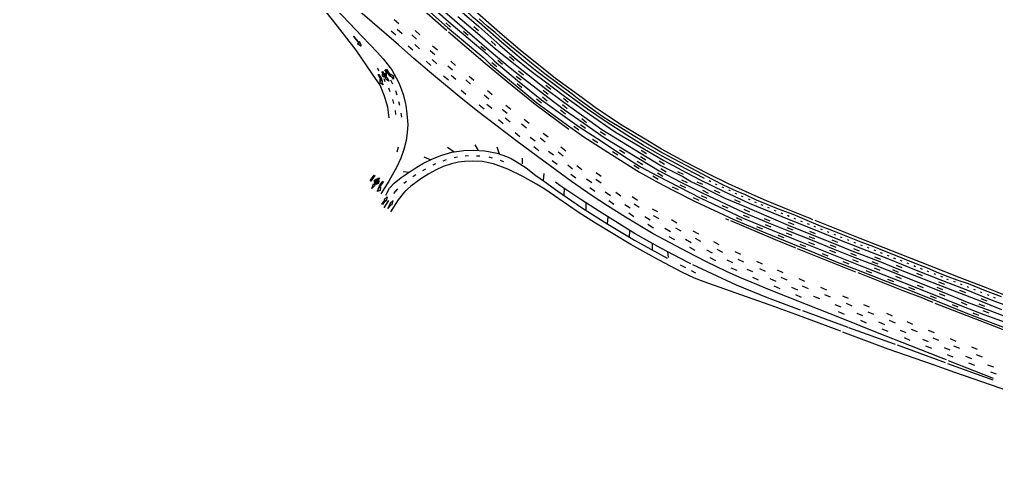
# Model space of a CAD drawing. Extents: x 6448775 to 6456929, y 1869110 to 1876805.
# Drawn here: x 6451698 to 6453720, y 1871207 to 1872125 of the extents above; entities that cross this region are included whole.
import ezdxf

# ---------------------------------------------------------------- set-up
doc = ezdxf.new("R2010")
doc.units = 0
doc.header["$LTSCALE"] = 100
doc.header["$MEASUREMENT"] = 0
doc.linetypes.add('D5', pattern=[1.05, 1, -0.05])
for name, color, linetype in [('150', 3, 'D5'), ('154', 3, 'CONTINUOUS'), ('seg003', 1, 'CONTINUOUS'), ('seg005', 1, 'CONTINUOUS')]:
    doc.layers.add(name, color=color, linetype=linetype)

msp = doc.modelspace()

# ---------------------------------------------------------------- linework, layer by layer
at = {"layer": '150'}
for points in [[(6452355.9, 1872111.3), (6452316.9, 1872161.2), (6452259.4, 1872222.8), (6452201.4, 1872284.4), (6452129.6, 1872357.8), (6452101.2, 1872386.2), (6452058.7, 1872425.2), (6451988.7, 1872487.7), (6451935.1, 1872533.3)], [(6452835.3, 1871897.3), (6452765.5, 1871948.8), (6452706.8, 1871996.5), (6452662.1, 1872033.9), (6452582.1, 1872102.6), (6452487.4, 1872185.8), (6452410.8, 1872252.4), (6452357.3, 1872298.4), (6452270.7, 1872374.5), (6452181, 1872454.9)], [(6453714.1, 1871380.8), (6453605.8, 1871423.9), (6453540.8, 1871449.6), (6453473.8, 1871475.8), (6453402.5, 1871504.7), (6453327, 1871534.4), (6453247.1, 1871566.2), (6453223.9, 1871576.1), (6453188.7, 1871590.6), (6453161.6, 1871602.9), (6453119.8, 1871622.9), (6453080.1, 1871643.4), (6453009.6, 1871681), (6452952, 1871715.1), (6452915, 1871738.8), (6452883.4, 1871759.8), (6452840.5, 1871789.2), (6452786.1, 1871829.2), (6452725.3, 1871874.1), (6452684.1, 1871906.1), (6452646.3, 1871934.5), (6452608.1, 1871965.5), (6452559.2, 1872006.3), (6452546.4, 1872016.7), (6452514.4, 1872044.3), (6452482.3, 1872072.5), (6452427.6, 1872119.5), (6452367.9, 1872171.5)], [(6452339.8, 1872161), (6452407.1, 1872090), (6452438.9, 1872056.7), (6452450.4, 1872043.3), (6452462, 1872029.9), (6452469.6, 1872019.4), (6452477.8, 1872004.4), (6452483.1, 1871993.7), (6452487.8, 1871981.3), (6452492.8, 1871967.6), (6452495.7, 1871955.8), (6452497.6, 1871947.4), (6452499.9, 1871929.5), (6452501.5, 1871907.2), (6452500, 1871890.4), (6452498.1, 1871874.4), (6452493.6, 1871855.5), (6452487.1, 1871837.9), (6452479.2, 1871819.8), (6452462.6, 1871790.3), (6452445.5, 1871763.5)], [(6453749.6, 1871548.8), (6453697.8, 1871569.4), (6453645.1, 1871589.4), (6453582.4, 1871614.3), (6453501.4, 1871646.3), (6453438, 1871671.3), (6453334.8, 1871712.4), (6453293.4, 1871729.2), (6453244, 1871749.3), (6453208, 1871764.9), (6453165.3, 1871784.5), (6453124.8, 1871804.4), (6453075.4, 1871830.3), (6453027, 1871856.7), (6452993, 1871876.8), (6452945.6, 1871905.7), (6452892.3, 1871940.5), (6452862.6, 1871962.7), (6452807.7, 1872003), (6452734, 1872061.7), (6452692.2, 1872097.1), (6452628, 1872154.3)], [(6452462.9, 1871921.3), (6452460.4, 1871943.6), (6452453.4, 1871965.9), (6452444.1, 1871988.9), (6452428.5, 1872011.6), (6452395, 1872061.2), (6452355.9, 1872111.3)], [(6452708.4, 1871814.6), (6452678.9, 1871825.7), (6452655.8, 1871830.7), (6452635.2, 1871831.4), (6452619.2, 1871830.9), (6452606.4, 1871829.3), (6452592.4, 1871825.9), (6452575.1, 1871820.4), (6452560.1, 1871813.6), (6452544.9, 1871805.5), (6452528.3, 1871795), (6452508.1, 1871779.7), (6452494.7, 1871768.2), (6452481.6, 1871751.1), (6452465.6, 1871726.7)], [(6453634.2, 1871393.6), (6453589.7, 1871409.1), (6453496.2, 1871442.2), (6453390.6, 1871481.8), (6453305.1, 1871513.5), (6453252, 1871533.4), (6453191.4, 1871554.2), (6453115.2, 1871581.5), (6453095, 1871589.2), (6453068.7, 1871601.3), (6453021.7, 1871626.5), (6453007, 1871634.4), (6452963.4, 1871658.5), (6452889.9, 1871703.1), (6452854.5, 1871726.1), (6452814.5, 1871753.2), (6452785.6, 1871773.4), (6452768.3, 1871783.9), (6452739.7, 1871799.4), (6452708.4, 1871814.6)], [(6453713.6, 1871377.9), (6453609.4, 1871415.4), (6453508.9, 1871452.6), (6453413.2, 1871487), (6453312.7, 1871523.5), (6453246.1, 1871548.5), (6453182.4, 1871574.2), (6453080.9, 1871622), (6453025.5, 1871651.4), (6452972.1, 1871680.8), (6452898.6, 1871727.1), (6452859.6, 1871752), (6452816.5, 1871781.2), (6452807.3, 1871788.2)], [(6454343.4, 1871270.9), (6454297.9, 1871283.7), (6454243.5, 1871300.5), (6454191.9, 1871316.5), (6454136.3, 1871335.1), (6454055.6, 1871361.5), (6453965.9, 1871392.8), (6453872.4, 1871428.1), (6453832.6, 1871443.6), (6453778.7, 1871464.6), (6453686.7, 1871500.4), (6453584, 1871540.5), (6453567.7, 1871547.5), (6453526.9, 1871563), (6453401.6, 1871612.6), (6453303.8, 1871651.6), (6453262.5, 1871668.3), (6453159.8, 1871712.1)], [(6454208.3, 1871207.1), (6454101.3, 1871237.9), (6454004.2, 1871266.1), (6453934.2, 1871287.7), (6453832.9, 1871323.3), (6453776.6, 1871343.4), (6453727.7, 1871360.9), (6453634.2, 1871393.6)]]:
    msp.add_lwpolyline(points, dxfattribs=at)
at = {"layer": '154'}
for points in [[(6453028.1, 1871842.1), (6452989.9, 1871864.2), (6452955, 1871885.5), (6452909.9, 1871914.4), (6452873.9, 1871939.1), (6452826.9, 1871973.7), (6452768.7, 1872017.3), (6452741.5, 1872039.6), (6452695.4, 1872078.1), (6452649.1, 1872118.7), (6452637, 1872129.4), (6452604.7, 1872160), (6452561.9, 1872202.2), (6452525.5, 1872239.4)], [(6452473.4, 1872125), (6452483.2, 1872116.5)], [(6452479.9, 1872105), (6452489.7, 1872096.4)], [(6452580.1, 1872117.9), (6452589.9, 1872109.4)], [(6452638.2, 1872110.9), (6452648, 1872102.4)], [(6452467.2, 1872101.7), (6452477, 1872093.2)], [(6452510.1, 1872093.1), (6452519.9, 1872084.6)], [(6452516.6, 1872102), (6452526.4, 1872093.5)], [(6452616.9, 1872100.9), (6452626.7, 1872092.4)], [(6452502.6, 1872070.7), (6452512.4, 1872062.2)], [(6452516.1, 1872073.1), (6452525.9, 1872064.6)], [(6452553.1, 1872070.7), (6452562.9, 1872062.2)], [(6452652.8, 1872069.9), (6452662.6, 1872061.3)], [(6452674.2, 1872079.9), (6452684, 1872071.3)], [(6452547.7, 1872061), (6452557.5, 1872052.4)], [(6452712.3, 1872048.5), (6452722.1, 1872040)], [(6452442.1, 1872018.8), (6452438.8, 1872024.3)], [(6452539.6, 1872038.6), (6452549.4, 1872030)], [(6452551.8, 1872042.1), (6452561.6, 1872033.5)], [(6452584.4, 1872029.1), (6452594.3, 1872020.6)], [(6452590.7, 1872038.6), (6452600.5, 1872030)], [(6452675.6, 1872036), (6452685.7, 1872027.9)], [(6452687.9, 1872040.7), (6452697.7, 1872032.2)], [(6452458.9, 1872013.1), (6452454.1, 1872021.1)], [(6452575.8, 1872008.3), (6452585.6, 1871999.8)], [(6452591.4, 1872010), (6452601.2, 1872001.4)], [(6452628.8, 1872007.9), (6452638.6, 1871999.3)], [(6452725.9, 1872007.9), (6452736, 1871999.7)], [(6452731.1, 1872018.8), (6452741.2, 1872010.7)], [(6452455.1, 1871996.1), (6452452.4, 1872002.1)], [(6452470.9, 1871991.1), (6452466.6, 1871999.6)], [(6452621.8, 1871999.7), (6452631.6, 1871991.2)], [(6452727.8, 1871992.6), (6452737.9, 1871984.4)], [(6452787.4, 1871988.8), (6452797.5, 1871980.6)], [(6452465.1, 1871975), (6452462.6, 1871983)], [(6452479.7, 1871968.5), (6452477.2, 1871977.3)], [(6452612.2, 1871978.7), (6452622, 1871970.2)], [(6452659.6, 1871969.1), (6452669.4, 1871960.6)], [(6452666.4, 1871977.7), (6452676.5, 1871969.5)], [(6452780.3, 1871964.8), (6452790.4, 1871956.6)], [(6452782.2, 1871978.4), (6452792.3, 1871970.2)], [(6452470.2, 1871959.1), (6452471.7, 1871951.3)], [(6452485.2, 1871946.6), (6452483.4, 1871954.6)], [(6452649.7, 1871948.1), (6452659.8, 1871939.9)], [(6452665.4, 1871949.7), (6452675.5, 1871941.5)], [(6452704.8, 1871947.7), (6452714.9, 1871939.5)], [(6452768, 1871960.4), (6452778.1, 1871952.2)], [(6452821.6, 1871948.7), (6452831.7, 1871940.5)], [(6452823.7, 1871961.8), (6452833.8, 1871953.6)], [(6452475.7, 1871936.6), (6452476.4, 1871928.3)], [(6452489.2, 1871922.8), (6452488.2, 1871930.8)], [(6452697.2, 1871939.3), (6452707.3, 1871931.1)], [(6452818, 1871938), (6452828.1, 1871929.8)], [(6452689.3, 1871917.9), (6452699.4, 1871909.7)], [(6452703.4, 1871921), (6452713.5, 1871912.9)], [(6452737.1, 1871909.1), (6452747.2, 1871900.9)], [(6452742.8, 1871918.2), (6452752.9, 1871910)], [(6452845.4, 1871904.3), (6452855.6, 1871896.3)], [(6452859.3, 1871907.8), (6452869.6, 1871899.7)], [(6452861.7, 1871920), (6452871.8, 1871911.8)], [(6452723.7, 1871891), (6452733.8, 1871882.8)], [(6452781.6, 1871889.6), (6452791.9, 1871881.6)], [(6452900.1, 1871892.7), (6452911.2, 1871885.8)], [(6452640.4, 1871865.1), (6452647.5, 1871853.8)], [(6452754.9, 1871881.3), (6452765.2, 1871873.3)], [(6452775.8, 1871879.5), (6452786, 1871871.5)], [(6452883.8, 1871877.2), (6452894.9, 1871870.3)], [(6452456.5, 1871761.1), (6452464, 1871775.6), (6452473.4, 1871786), (6452487.9, 1871797.4), (6452502.5, 1871807.4), (6452515.1, 1871815.4), (6452533.1, 1871826.5), (6452552.6, 1871836.3), (6452572.2, 1871844.2), (6452592.8, 1871849.8), (6452617.3, 1871853.4), (6452637.1, 1871854.4), (6452660.9, 1871853.1), (6452686.6, 1871848.1), (6452706, 1871840.9), (6452715.4, 1871836.9), (6452726.3, 1871831.1), (6452746.6, 1871817.6), (6452766.7, 1871802.1), (6452784.4, 1871789.6), (6452812.5, 1871769.5), (6452861.4, 1871735.2), (6452915.6, 1871701), (6452970.9, 1871667.7), (6453038.3, 1871630.6)], [(6452479.4, 1871851), (6452482.4, 1871861.5)], [(6452583.9, 1871860.8), (6452597.7, 1871850.6)], [(6452620.5, 1871842.8), (6452627.3, 1871842.9)], [(6452643.6, 1871842.6), (6452650.6, 1871842.6)], [(6452686.1, 1871860.9), (6452691, 1871846.4)], [(6452762.5, 1871861.6), (6452772.7, 1871853.6)], [(6452792.8, 1871852.5), (6452803.1, 1871844.5)], [(6452812.9, 1871850.6), (6452823.2, 1871842.6)], [(6452818.3, 1871861.1), (6452828.5, 1871853.1)], [(6452925.3, 1871851.3), (6452936.3, 1871844.4)], [(6452939.8, 1871855.3), (6452950.9, 1871848.4)], [(6452984.9, 1871854.3), (6452995.9, 1871847.4)], [(6453115.8, 1871795.3), (6453077.1, 1871815.4), (6453028.1, 1871842.1)], [(6452535.1, 1871840.7), (6452549, 1871834.5)], [(6452554.1, 1871823.6), (6452559.9, 1871826.4)], [(6452574.9, 1871832.5), (6452581.6, 1871834.8)], [(6452597.4, 1871838.9), (6452604.4, 1871840.5)], [(6452669.3, 1871840.4), (6452676.1, 1871838.7)], [(6452693.2, 1871833.7), (6452700, 1871831.1)], [(6452738.4, 1871837.7), (6452738.6, 1871825.7)], [(6452800.3, 1871833.1), (6452810.6, 1871825.1)], [(6452832.6, 1871823.6), (6452842.8, 1871815.6)], [(6452851.7, 1871822.4), (6452861.9, 1871814.4)], [(6452969.3, 1871823.3), (6452980.3, 1871816.4)], [(6452976.8, 1871831.8), (6452987.9, 1871824.9)], [(6452983.2, 1871840.9), (6452994.2, 1871834)], [(6453021.8, 1871832), (6453032.8, 1871825.1)], [(6452492.2, 1871810.1), (6452504.9, 1871808.9)], [(6452512.3, 1871799.7), (6452518.4, 1871803.6)], [(6452532.9, 1871812.2), (6452538.8, 1871815.5)], [(6452783.4, 1871805.6), (6452781.6, 1871791.6)], [(6452839.3, 1871804.8), (6452849.6, 1871796.8)], [(6452891.3, 1871807.8), (6452902.1, 1871800.5)], [(6453018.9, 1871807.2), (6453029.9, 1871800.3)], [(6453025.2, 1871816.4), (6453036.2, 1871809.5)], [(6453060.2, 1871810), (6453072, 1871804.5)], [(6452493.6, 1871785.9), (6452498.8, 1871789.9)], [(6452871.5, 1871794.6), (6452882.3, 1871787.4)], [(6452891.2, 1871793.9), (6452902, 1871786.6)], [(6453008.6, 1871801.1), (6453019.6, 1871794.2)], [(6453065, 1871782.5), (6453076.8, 1871777)], [(6453068.5, 1871792.7), (6453080.3, 1871787.2)], [(6453100, 1871789), (6453111.8, 1871783.5)], [(6453129.3, 1871788.9), (6453125.8, 1871790.4)], [(6453142.4, 1871782.3), (6453138.8, 1871783.8)], [(6452472.9, 1871764.6), (6452480.7, 1871774.3)], [(6452825.3, 1871775.3), (6452824.8, 1871760.9)], [(6452878.2, 1871776.7), (6452889, 1871769.5)], [(6452910.4, 1871767.8), (6452921.2, 1871760.6)], [(6452932.2, 1871767), (6452942.9, 1871759.7)], [(6453049.2, 1871778.3), (6453061, 1871772.8)], [(6453111.9, 1871771.2), (6453123.7, 1871765.5)], [(6453135.7, 1871771.6), (6453147.5, 1871766.1)], [(6453155.9, 1871776), (6453152.3, 1871777.5)], [(6453169.4, 1871769.9), (6453165.9, 1871771.4)], [(6453182.9, 1871763.2), (6453179.4, 1871764.7)], [(6452452.4, 1871735), (6452462.6, 1871750)], [(6452870.5, 1871745), (6452870.1, 1871729.7)], [(6452917.7, 1871749.8), (6452928.5, 1871742.5)], [(6452950.9, 1871742), (6452961.7, 1871734.7)], [(6452966.1, 1871758), (6452976.9, 1871750.7)], [(6452970, 1871743.4), (6452980.8, 1871736.1)], [(6453092.4, 1871756.1), (6453104.2, 1871750.7)], [(6453108.7, 1871760.5), (6453120.5, 1871755)], [(6453178, 1871751.9), (6453190, 1871746.5)], [(6453196.1, 1871757.7), (6453192.5, 1871759.2)], [(6453210.1, 1871751.2), (6453206.6, 1871752.8)], [(6453223.8, 1871745.3), (6453220.3, 1871746.8)], [(6453237, 1871739.6), (6453233.5, 1871741.1)], [(6452958.9, 1871724.2), (6452969.7, 1871716.9)], [(6453007.8, 1871732.8), (6453018.5, 1871727)], [(6453151.9, 1871739.5), (6453163.9, 1871734.6)], [(6453197.3, 1871731.7), (6453209.2, 1871726.2)], [(6453250.4, 1871734), (6453246.8, 1871735.5)], [(6453264.1, 1871728.1), (6453260.5, 1871729.6)], [(6453277.9, 1871722.5), (6453274.4, 1871724)], [(6452915.6, 1871716.4), (6452914.4, 1871701.8)], [(6452992, 1871716.9), (6453003.4, 1871709.9)], [(6452998.4, 1871700.7), (6453010.2, 1871693.6)], [(6453009.8, 1871719), (6453021.3, 1871712.4)], [(6453047.4, 1871710.6), (6453058.9, 1871704)], [(6453181.1, 1871714.5), (6453193.1, 1871709.1)], [(6453196, 1871719.5), (6453208, 1871714.6)], [(6453239.4, 1871712.7), (6453251.4, 1871707.8)], [(6453241.1, 1871700.4), (6453253.2, 1871695.6)], [(6453291.3, 1871717.1), (6453287.7, 1871718.6)], [(6453288.8, 1871705.3), (6453300.9, 1871700.4)], [(6453305.2, 1871711.4), (6453301.6, 1871712.9)], [(6453318.9, 1871705.6), (6453315.3, 1871707.1)], [(6453332.9, 1871700), (6453329.3, 1871701.6)], [(6452960.5, 1871688.1), (6452960.1, 1871674.2)], [(6453033.9, 1871692.3), (6453045.4, 1871685.7)], [(6453055.5, 1871693.4), (6453067, 1871686.8)], [(6453091.6, 1871687.2), (6453103.1, 1871680.6)], [(6453223.6, 1871695.9), (6453235.7, 1871691)], [(6453284.8, 1871683), (6453296.8, 1871678.1)], [(6453286.5, 1871694.1), (6453298.6, 1871689.2)], [(6453333.1, 1871686.6), (6453345.2, 1871681.7)], [(6453346.6, 1871694.8), (6453343, 1871696.3)], [(6453360.3, 1871689.1), (6453356.7, 1871690.6)], [(6453373.8, 1871683.6), (6453370.2, 1871685.1)], [(6453007.5, 1871661.3), (6453007.7, 1871647.5)], [(6453041.9, 1871675.7), (6453053.5, 1871669.1)], [(6453076.8, 1871669.7), (6453088.3, 1871663.1)], [(6453096.4, 1871672.1), (6453107.9, 1871665.5)], [(6453134.2, 1871664.9), (6453145.6, 1871659)], [(6453267.8, 1871677.9), (6453279.8, 1871673)], [(6453331.2, 1871663.8), (6453343.3, 1871658.9)], [(6453331.5, 1871675.7), (6453343.5, 1871670.9)], [(6453379.2, 1871668.5), (6453391.3, 1871663.6)], [(6453387.6, 1871678.1), (6453384.1, 1871679.7)], [(6453400.8, 1871672.6), (6453397.3, 1871674.1)], [(6453415.2, 1871667.2), (6453411.7, 1871668.7)], [(6453428.9, 1871661.6), (6453425.4, 1871663.1)], [(6453039.1, 1871644.2), (6453040.4, 1871632.1)], [(6453084.5, 1871653.3), (6453096, 1871646.8)], [(6453120, 1871647.4), (6453131.4, 1871641.4)], [(6453141.6, 1871648.8), (6453153, 1871642.9)], [(6453178.4, 1871644.1), (6453190.3, 1871638.7)], [(6453312.9, 1871659.3), (6453325, 1871654.4)], [(6453359.5, 1871640.3), (6453371.5, 1871635.4)], [(6453374.7, 1871647.1), (6453386.8, 1871642.2)], [(6453375.7, 1871657.9), (6453387.7, 1871653)], [(6453418, 1871640.7), (6453430, 1871635.9)], [(6453424.1, 1871650.6), (6453436.1, 1871645.7)], [(6453442.9, 1871656.2), (6453439.4, 1871657.7)], [(6453456.6, 1871651.3), (6453453.1, 1871652.8)], [(6453470.7, 1871645.4), (6453467.1, 1871646.9)], [(6453484, 1871640.3), (6453480.5, 1871641.8)], [(6453127.2, 1871631.7), (6453138.6, 1871625.8)], [(6453162, 1871627), (6453173.9, 1871621.6)], [(6453184.7, 1871628.4), (6453196.7, 1871623.1)], [(6453223.2, 1871624), (6453235.1, 1871618.6)], [(6453402.2, 1871623.6), (6453414.3, 1871618.7)], [(6453422.2, 1871627.8), (6453434.3, 1871623)], [(6453462.4, 1871623.8), (6453474.5, 1871619)], [(6453467.8, 1871633.5), (6453479.9, 1871628.6)], [(6453498.2, 1871634.7), (6453494.7, 1871636.2)], [(6453511.6, 1871629.3), (6453508, 1871630.8)], [(6453525.3, 1871624), (6453521.7, 1871625.5)], [(6453538.8, 1871618.4), (6453535.2, 1871619.9)], [(6453065.6, 1871616.4), (6453076.2, 1871611)], [(6453088.2, 1871605.1), (6453097.3, 1871600.3)], [(6453170.7, 1871610.6), (6453182.6, 1871605.3)], [(6453203.5, 1871608), (6453215.5, 1871602.6)], [(6453229.4, 1871609), (6453241.3, 1871603.6)], [(6453266.2, 1871606.1), (6453278.2, 1871601)], [(6453449.8, 1871605.2), (6453461.8, 1871600.3)], [(6453466.9, 1871610.2), (6453478.9, 1871605.3)], [(6453505, 1871606.7), (6453517.1, 1871601.8)], [(6453512.5, 1871615.8), (6453524.6, 1871610.9)], [(6453552.8, 1871612.8), (6453549.3, 1871614.3)], [(6453566.9, 1871607.2), (6453563.3, 1871608.8)], [(6453580.4, 1871602), (6453576.8, 1871603.5)], [(6453215.2, 1871591), (6453227.1, 1871585.6)], [(6453251.3, 1871588.4), (6453263.2, 1871583)], [(6453274.2, 1871591.2), (6453286.1, 1871585.8)], [(6453311, 1871588.1), (6453323, 1871583)], [(6453494.8, 1871586.7), (6453506.8, 1871581.8)], [(6453511.2, 1871593.1), (6453523.2, 1871588.2)], [(6453554.6, 1871599.2), (6453566.7, 1871594.3)], [(6453594.6, 1871596.4), (6453591, 1871597.9)], [(6453600.3, 1871581.5), (6453612.4, 1871576.6)], [(6453609, 1871590.8), (6453605.4, 1871592.4)], [(6453621.3, 1871585.8), (6453617.8, 1871587.3)], [(6453635.7, 1871580.4), (6453632.1, 1871581.9)], [(6453259.7, 1871572.9), (6453271.6, 1871567.5)], [(6453296.2, 1871570.3), (6453308.1, 1871564.9)], [(6453318.3, 1871573), (6453330.3, 1871567.9)], [(6453356.3, 1871570.1), (6453368.3, 1871565)], [(6453538.2, 1871570.1), (6453550.3, 1871565.2)], [(6453556.2, 1871574.7), (6453568.3, 1871569.8)], [(6453596.7, 1871570.6), (6453608.8, 1871565.7)], [(6453643.8, 1871564), (6453655.9, 1871559.1)], [(6453649, 1871575), (6453645.5, 1871576.5)], [(6453663.4, 1871569.6), (6453659.9, 1871571.1)], [(6453676.9, 1871564), (6453673.4, 1871565.5)], [(6453690.5, 1871558.6), (6453686.9, 1871560.1)], [(6453304.2, 1871555.3), (6453316.1, 1871549.9)], [(6453341.8, 1871551.7), (6453353.7, 1871546.7)], [(6453364.1, 1871555.1), (6453376.1, 1871550)], [(6453401.3, 1871552.4), (6453413.3, 1871547.3)], [(6453583.1, 1871552.6), (6453595.1, 1871547.7)], [(6453601.5, 1871557.1), (6453613.5, 1871552.3)], [(6453646.9, 1871539), (6453658.9, 1871534.1)], [(6453687.9, 1871546.6), (6453700, 1871541.8)], [(6453705, 1871553), (6453701.5, 1871554.6)], [(6453718.5, 1871547.8), (6453715, 1871549.3)], [(6453386, 1871534.4), (6453398, 1871529.3)], [(6453392.7, 1871519.7), (6453404.7, 1871514.6)], [(6453409, 1871536.9), (6453421, 1871531.9)], [(6453444.7, 1871534.8), (6453456.7, 1871529.7)], [(6453453.8, 1871519.5), (6453465.8, 1871514.5)], [(6453628.6, 1871534.4), (6453640.6, 1871529.5)], [(6453683.8, 1871536.1), (6453695.8, 1871531.2)], [(6453692.1, 1871521.8), (6453704.2, 1871517)], [(6453431.1, 1871516.6), (6453443, 1871511.5)], [(6453438.6, 1871501.7), (6453450.6, 1871496.6)], [(6453476.4, 1871498.4), (6453488.4, 1871493.3)], [(6453492.5, 1871516.2), (6453504.5, 1871511.1)], [(6453498.4, 1871501.9), (6453510.4, 1871496.8)], [(6453534.5, 1871499.1), (6453546.5, 1871494)], [(6453671.3, 1871517.5), (6453683.3, 1871512.6)], [(6453483.2, 1871484), (6453495.2, 1871479)], [(6453520.7, 1871481.5), (6453532.6, 1871476.4)], [(6453543.9, 1871483.5), (6453555.9, 1871478.4)], [(6453579.1, 1871481.5), (6453591.1, 1871476.4)], [(6453528.9, 1871465.9), (6453540.8, 1871460.8)], [(6453567, 1871462.9), (6453578.9, 1871457.8)], [(6453588.4, 1871465.6), (6453600.4, 1871460.5)], [(6453624.3, 1871463.8), (6453636.3, 1871458.7)], [(6453573.5, 1871448.9), (6453585.5, 1871443.8)], [(6453611.9, 1871445.3), (6453623.9, 1871440.2)], [(6453631.6, 1871449.1), (6453643.6, 1871444)], [(6453668.3, 1871446.8), (6453680.3, 1871441.7)], [(6453618.2, 1871431), (6453630.1, 1871425.9)], [(6453656.3, 1871427.4), (6453668.3, 1871422.3)], [(6453678.3, 1871430.6), (6453690.4, 1871425.9)], [(6453662.7, 1871413.5), (6453674.7, 1871408.4)], [(6453701.7, 1871409.7), (6453713.8, 1871405)], [(6453707.7, 1871395.1), (6453719.8, 1871390.5)]]:
    msp.add_lwpolyline(points, dxfattribs=at)
for points in [[(6452389, 1872089.5), (6452401.2, 1872075.1), (6452398.2, 1872076.3), (6452397.5, 1872075.6), (6452404.6, 1872070.6), (6452405.8, 1872071.3), (6452402, 1872079.2), (6452401, 1872078.6), (6452402, 1872075.8), (6452390.2, 1872090.5)], [(6452441.4, 1872011.2), (6452446.9, 1872001.8), (6452448.2, 1871999.3), (6452448.5, 1871997), (6452448.5, 1871995.4), (6452447.9, 1871994.2), (6452450.8, 1871989.7), (6452444.6, 1871993.1), (6452444.4, 1872001.1), (6452445.5, 1871998), (6452446.2, 1871998.2), (6452446.3, 1871999.6), (6452445.6, 1872000.8), (6452440.1, 1872010.8)], [(6452449.3, 1872017.1), (6452452.9, 1872011.7), (6452454.5, 1872011.9), (6452453.9, 1872013.9), (6452457.2, 1872012.6), (6452457, 1872008.4), (6452455.2, 1872010.7), (6452453.7, 1872010.5), (6452458.1, 1872004), (6452459, 1872004.7), (6452462.1, 1871997), (6452456.4, 1872001.6), (6452457.1, 1872002.9), (6452452.7, 1872009.2), (6452451.4, 1872008.1), (6452452.4, 1872005.9), (6452449.1, 1872007.3), (6452449.5, 1872012.1), (6452450.8, 1872010.1), (6452451.3, 1872010.8), (6452451.1, 1872011.8), (6452448.2, 1872016.2)], [(6452457.5, 1872022), (6452463.7, 1872012.1), (6452465.4, 1872009.8), (6452466.4, 1872009.7), (6452465.3, 1872012.3), (6452471.8, 1872008.4), (6452471.8, 1872001.7), (6452469.5, 1872005.7), (6452467.8, 1872006.1), (6452466.1, 1872007), (6452464.5, 1872008.6), (6452462.4, 1872011.4), (6452455.9, 1872021.3)], [(6452433.5, 1871801.6), (6452425.2, 1871790.3), (6452423.6, 1871791.5), (6452432.3, 1871802.6)], [(6452442.8, 1871796), (6452439.6, 1871792.1), (6452440.1, 1871788.5), (6452441.8, 1871791.1), (6452441, 1871784.9), (6452435.7, 1871783.2), (6452438.6, 1871786.4), (6452438.5, 1871789.9), (6452432.9, 1871782.8), (6452434, 1871781.5), (6452427.3, 1871775.1), (6452430.6, 1871784.3), (6452432, 1871783.3), (6452437.2, 1871790.7), (6452433.6, 1871789.2), (6452433, 1871787.6), (6452432.5, 1871787.2), (6452432.5, 1871791.9), (6452437.3, 1871794.6), (6452435.5, 1871791.7), (6452437.9, 1871792.9), (6452441.7, 1871796.9)], [(6452450.7, 1871789), (6452444.1, 1871779.6), (6452443, 1871777), (6452443.2, 1871775.5), (6452445.1, 1871777.5), (6452444.5, 1871770.5), (6452438.5, 1871768.9), (6452440.6, 1871771.8), (6452440.9, 1871774.4), (6452441.7, 1871777.4), (6452442.9, 1871780.4), (6452449.7, 1871789.8)], [(6452454.8, 1871749.7), (6452449.3, 1871741.4), (6452447.8, 1871742.5), (6452453.8, 1871750.7), (6452452.5, 1871751.8), (6452458.9, 1871757.4), (6452457.2, 1871748.8)], [(6452461.3, 1871733.4), (6452466.9, 1871741.9), (6452468.3, 1871741.3), (6452471.2, 1871749.8), (6452464.6, 1871743.7), (6452465.4, 1871742.8), (6452460, 1871734.4)]]:
    msp.add_lwpolyline(points, close=True, dxfattribs=at)
at = {"layer": 'seg003'}
for points in [[(6452605.5, 1872131.1), (6452645.6, 1872096.8), (6452683.4, 1872064.5), (6452727.7, 1872029.3), (6452784.1, 1871984.4), (6452824.8, 1871953.5), (6452865.9, 1871924.1), (6452903, 1871897.4), (6452984.9, 1871847.3), (6453025.2, 1871822.6), (6453070.8, 1871799.4), (6453089.2, 1871789), (6453111.8, 1871778.2), (6453130.4, 1871768.3), (6453158, 1871754.7), (6453192.9, 1871740.4), (6453288.8, 1871699.1), (6453335.2, 1871680.3), (6453378.5, 1871662.7), (6453420.7, 1871645.5), (6453475.1, 1871624.7), (6453517.7, 1871608), (6453598.7, 1871576.2), (6453686.3, 1871541.8), (6453730.6, 1871524.2)], [(6452614.3, 1872140.2), (6452649, 1872110.6), (6452692.4, 1872072), (6452721.8, 1872046), (6452754.3, 1872020.3), (6452794.9, 1871989.8), (6452831.6, 1871962.2), (6452877.7, 1871928.7), (6452929.5, 1871893.1), (6452991.9, 1871856.3), (6453031.9, 1871833), (6453077.9, 1871808.1), (6453106.6, 1871792.5), (6453156.8, 1871768.3), (6453208.3, 1871744.7), (6453291.2, 1871710.5), (6453341.2, 1871690.5), (6453388.6, 1871671.1), (6453442.7, 1871649.5), (6453497.1, 1871629.3), (6453550.6, 1871607.3), (6453602.7, 1871586.5), (6453656.7, 1871565.6), (6453713, 1871542.5), (6453767.7, 1871522.5)], [(6453730.5, 1871550), (6453697.6, 1871562.9), (6453662.2, 1871577.1), (6453638.9, 1871584.9), (6453620.2, 1871592), (6453600.7, 1871599.6), (6453577.2, 1871609.7), (6453545.4, 1871622.3), (6453514.9, 1871634.7), (6453485.2, 1871646.1), (6453466.2, 1871653.9), (6453440.5, 1871663.6), (6453412.5, 1871674.9), (6453384.8, 1871686), (6453356.2, 1871697), (6453323.8, 1871710.6), (6453299.1, 1871721), (6453269.1, 1871731.8), (6453245.8, 1871741.7), (6453223.6, 1871750.9), (6453200.6, 1871761.9), (6453182.2, 1871769.1), (6453156.8, 1871781.3), (6453132.4, 1871793.4), (6453110.2, 1871805), (6453077.6, 1871822.2), (6453051.6, 1871836.3), (6453023.6, 1871851.5), (6452994.7, 1871868.7), (6452967.9, 1871884.9), (6452942.7, 1871900.5), (6452920.9, 1871914), (6452903.1, 1871925), (6452880.5, 1871941.2), (6452855.4, 1871959), (6452842.2, 1871970.2), (6452814.7, 1871990.4), (6452785, 1872012.6), (6452757.5, 1872034.8), (6452734.3, 1872053.8), (6452716.1, 1872068.6), (6452698.4, 1872083.9), (6452682.3, 1872097.8), (6452665.9, 1872111.4), (6452649.2, 1872126.3)], [(6452583.9, 1872108.7), (6452608.8, 1872088.1), (6452658.9, 1872045.4), (6452672.5, 1872032.1), (6452740.1, 1871976.6), (6452769, 1871952.5), (6452837.2, 1871902.3), (6452865.9, 1871881.6), (6452923.3, 1871845.4), (6452981.4, 1871808.9), (6453019.9, 1871787.4), (6453050.4, 1871771.4), (6453095.4, 1871748.3), (6453176.8, 1871710.8), (6453237.4, 1871685), (6453298.2, 1871660.3), (6453344.2, 1871641.6), (6453387.2, 1871623.5), (6453434.3, 1871605.7), (6453486.4, 1871584.7), (6453540.1, 1871563.9), (6453597.4, 1871541.5), (6453660.3, 1871516), (6453718.5, 1871493.8), (6453767.7, 1871475)], [(6452591.3, 1872116.2), (6452613.7, 1872097.6), (6452665.8, 1872053.2), (6452680.7, 1872039.1), (6452728.6, 1871998.6), (6452778.2, 1871958.9), (6452817.9, 1871930), (6452856.4, 1871902.7), (6452902.4, 1871872.6), (6452950.9, 1871840.8), (6452983.3, 1871819.5), (6453018.8, 1871801.1), (6453062.6, 1871778.4), (6453108.5, 1871754.5), (6453196.2, 1871713.3), (6453256.2, 1871688.3), (6453303.3, 1871669.1), (6453348.5, 1871651), (6453393.5, 1871633.1), (6453444.8, 1871612.7), (6453487.3, 1871595.7), (6453525.8, 1871580.4), (6453568.9, 1871563.2), (6453611.9, 1871546.1), (6453651.1, 1871530.5), (6453694, 1871513.4), (6453747.6, 1871494.3)], [(6452598.3, 1872123.7), (6452620, 1872104.7), (6452670, 1872061.6), (6452713.7, 1872025), (6452743, 1872001.4), (6452791.6, 1871963.9), (6452826.3, 1871937.8), (6452865.8, 1871910.1), (6452907.9, 1871880.7), (6452980.1, 1871837), (6453022, 1871811.5), (6453066.8, 1871788), (6453111.1, 1871766.2), (6453122.7, 1871760.2), (6453197, 1871725.3), (6453248.4, 1871703.4), (6453293, 1871685.4), (6453338.5, 1871667.6), (6453382.5, 1871649.6), (6453426.8, 1871631.8), (6453472.8, 1871614.3), (6453518, 1871596.6), (6453568.1, 1871576.4), (6453611.6, 1871559.5), (6453659.7, 1871539.1), (6453706.5, 1871521.9), (6453744.3, 1871507.2)]]:
    msp.add_lwpolyline(points, dxfattribs=at)
at = {"layer": 'seg005'}
for points in [[(6451697.9, 1872883), (6451748.8, 1872837.9), (6451789.3, 1872801.8), (6451844.9, 1872752.2), (6451893.2, 1872709.1), (6451926.8, 1872680.8), (6451962.6, 1872650.4), (6452008.8, 1872610.4), (6452048.7, 1872574), (6452096.9, 1872532.4), (6452135.7, 1872498.5), (6452182.4, 1872460.6), (6452221.8, 1872425.4), (6452273.7, 1872379.2), (6452313.3, 1872344.9), (6452348.3, 1872313.3), (6452380, 1872286), (6452419.7, 1872252.2), (6452456.7, 1872219.8), (6452492.7, 1872188), (6452547.2, 1872141.2), (6452583.9, 1872108.7)], [(6451705.8, 1872891.8), (6451746.8, 1872855.5), (6451795.6, 1872812.5), (6451850.5, 1872762.5), (6451900.9, 1872719.1), (6451933.8, 1872690.9), (6451974.5, 1872655.1), (6452031.9, 1872604.6), (6452066.9, 1872573.7), (6452103.3, 1872542.2), (6452149.6, 1872502.7), (6452189.6, 1872468.2), (6452218.5, 1872441.6), (6452282.7, 1872385.8), (6452318.8, 1872354.3), (6452356.5, 1872320.8), (6452436.8, 1872251.3), (6452477.1, 1872214.8), (6452515.2, 1872180.3), (6452540.2, 1872161), (6452591.3, 1872116.2)], [(6452544.8, 1872170.7), (6452598.3, 1872123.7)]]:
    msp.add_lwpolyline(points, dxfattribs=at)

doc.saveas('drawing.dxf')
